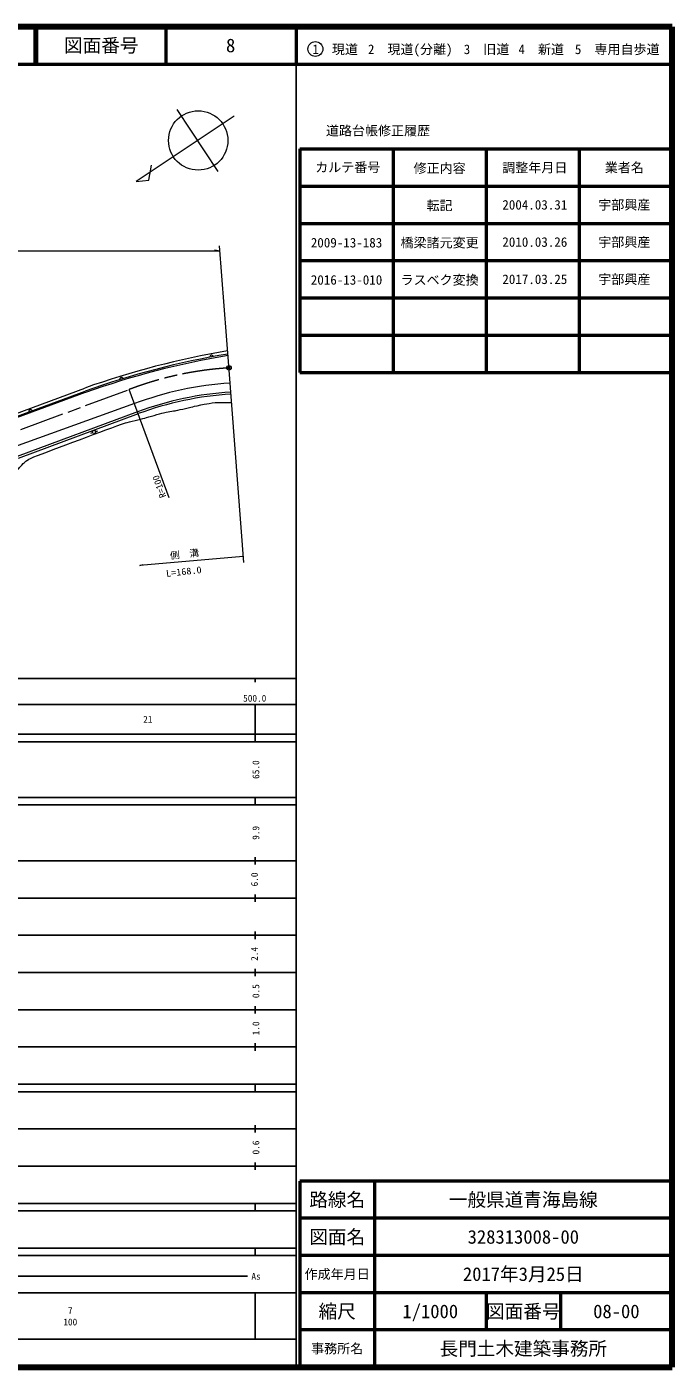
# Model space of a CAD drawing. Units: millimetres, scale not verified. Extents: x 40000 to 680000, y 20000 to 380000.
# Drawn here: x 506608 to 680000, y 20000 to 380000 of the extents above; entities that cross this region are included whole.
import ezdxf
from ezdxf.enums import TextEntityAlignment as Align

# ---------------------------------------------------------------- set-up
doc = ezdxf.new("R2010")
doc.units = ezdxf.units.MM
doc.header["$LTSCALE"] = 1000
doc.header["$PDMODE"] = 32
doc.header["$PDSIZE"] = 500
doc.linetypes.add('CHAIN', pattern=[18.5, 12, -1.5, 3.5, -1.5])
for name, color, linetype, lineweight in [('M-BGD', 7, 'Continuous', 13), ('M-BMK', 2, 'CHAIN', 13), ('M-STR-HTXT', 7, 'Continuous', 13), ('M-TTL', 2, 'Continuous', 140), ('M-TTL-BAND', 7, 'Continuous', 25), ('M-TTL-FRAM', 2, 'Continuous', 50), ('M-TTL-LINE', 7, 'Continuous', 50), ('M-TTL-TXT', 7, 'Continuous', 13), ('M-WORK', 1, 'Continuous', 13)]:
    doc.layers.add(name, color=color, linetype=linetype, lineweight=lineweight)
doc.layers.add('M-OTRS', color=6, linetype='Continuous')
doc.styles.add('ＭＳ ゴシック', font='')
doc.styles.get('ＭＳ ゴシック').set_extended_font_data('MS Gothic')

msp = doc.modelspace()

# ---------------------------------------------------------------- linework, layer by layer
at = {"layer": 'M-BGD'}
msp.add_circle((560917, 288388), 600, dxfattribs=at)
at = {"layer": 'M-BMK'}
msp.add_line((505046, 271877), (534133, 282595), dxfattribs=at)
msp.add_arc((566451, 197972), 90585, 93.88174, 110.90208, dxfattribs=at)
at = {"layer": 'M-OTRS'}
msp.add_point((560917, 288388), dxfattribs=at)
at = {"layer": 'M-STR-HTXT'}
for p in [(402373, 319838), (557024, 320088)]:
    msp.add_line(p, (558524, 319838), dxfattribs=at)
msp.add_lwpolyline([(564774, 237717), (536951, 235333), (537897, 235599)], dxfattribs=at)
at = {"layer": 'M-TTL'}
for p, q in [((680000, 380000), (40000, 380000)), ((680000, 20000), (680000, 380000)), ((40000, 20000), (680000, 20000))]:
    msp.add_line(p, q, dxfattribs=at)
at = {"layer": 'M-TTL-BAND'}
for p, q in [((579000, 20000), (579000, 370000)), ((40000, 205000), (579000, 205000)), ((568000, 205000), (568000, 204000)), ((68000, 198000), (579000, 198000)), ((568000, 198000), (568000, 188000)), ((40000, 190000), (579000, 190000)), ((40000, 188000), (579000, 188000)), ((40000, 173000), (579000, 173000)), ((568000, 171000), (568000, 173000)), ((40000, 171000), (579000, 171000)), ((40000, 156000), (579000, 156000)), ((568000, 155000), (568000, 157000)), ((46000, 146000), (579000, 146000)), ((568000, 145000), (568000, 147000)), ((568000, 135000), (568000, 137000)), ((52000, 136000), (579000, 136000)), ((46000, 126000), (579000, 126000)), ((568000, 125000), (568000, 127000)), ((52000, 116000), (579000, 116000)), ((568000, 115000), (568000, 117000)), ((46000, 106000), (579000, 106000)), ((568000, 105000), (568000, 107000)), ((40000, 96000), (579000, 96000)), ((40000, 94000), (579000, 94000)), ((568000, 94000), (568000, 96000)), ((49000, 84000), (579000, 84000)), ((568000, 83000), (568000, 85000)), ((40000, 74000), (579000, 74000)), ((568000, 73000), (568000, 75000)), ((40000, 64000), (579000, 64000)), ((40000, 62000), (579000, 62000)), ((568000, 62000), (568000, 64000)), ((40000, 52000), (579000, 52000)), ((568000, 50000), (568000, 52000)), ((40000, 50000), (579000, 50000)), ((70805, 44406), (565903, 44406)), ((40000, 40000), (579000, 40000)), ((568000, 40000), (568000, 27500)), ((68000, 27500), (579000, 27500))]:
    msp.add_line(p, q, dxfattribs=at)
at = {"layer": 'M-TTL-FRAM'}
for p, q in [((580000, 347197), (580000, 287197)), ((580000, 347197), (680000, 347197)), ((580000, 287197), (680000, 287197)), ((680000, 70000), (580000, 70000)), ((580000, 70000), (580000, 20000))]:
    msp.add_line(p, q, dxfattribs=at)
at = {"layer": 'M-TTL-LINE'}
for p, q in [((508747, 380000), (508747, 370000)), ((509247, 380000), (509247, 370000)), ((543997, 380000), (543997, 370000)), ((579000, 380000), (579000, 370000)), ((40000, 370000), (680000, 370000)), ((605000, 347197), (605000, 287197)), ((630000, 347197), (630000, 287197)), ((655000, 347197), (655000, 287197)), ((580000, 337197), (680000, 337197)), ((580000, 327197), (680000, 327197)), ((580000, 317197), (680000, 317197)), ((580000, 307197), (680000, 307197)), ((580000, 297197), (680000, 297197)), ((600000, 70000), (600000, 20000)), ((680000, 60000), (580000, 60000)), ((680000, 50000), (580000, 50000)), ((680000, 40000), (580000, 40000)), ((630000, 40000), (630000, 30000)), ((650000, 40000), (650000, 30000)), ((680000, 30000), (580000, 30000))]:
    msp.add_line(p, q, dxfattribs=at)
at = {"layer": 'M-TTL-TXT'}
msp.add_circle((584147, 374034), 2000, dxfattribs=at)
at = {"layer": 'M-WORK'}
for p, q in [((558050, 341170), (547016, 357768)), ((560872, 288986), (558420, 321206)), ((564894, 236142), (560963, 287789)), ((503546, 276095), (522229, 282980)), ((503818, 275331), (522293, 282139)), ((503922, 275038), (522371, 281837)), ((544891, 253535), (534133, 282595)), ((535542, 278787), (503337, 267149)), ((536351, 276605), (504063, 264559)), ((536536, 276097), (504248, 264052)), ((523820, 270850), (524282, 271003)), ((525127, 271282), (525717, 271476))]:
    msp.add_line(p, q, dxfattribs=at)
msp.add_lwpolyline([(562335, 355985), (536007, 338482), (539352, 338805), (540085, 342850)], dxfattribs=at)
for centre, radius in [((552654, 349470), 7965), ((524683, 271206), 450)]:
    msp.add_circle(centre, radius, dxfattribs=at)
for centre, radius, start, end in [((597006, 73920), 222031, 99.44481, 109.68116), ((597069, 73079), 222031, 99.44481, 109.68116), ((597048, 72998), 221715, 99.44481, 109.68116), ((556246, 291287), 500, 14.73884, 186.45441), ((532054, 285321), 500, 23.20965, 190.85304), ((567284, 193946), 90585, 93.83435, 110.51212), ((567468, 191532), 90585, 93.83435, 110.09104), ((567468, 191532), 90045, 93.83124, 110.09104), ((507627, 276707), 500, 23.20965, 197.24793)]:
    msp.add_arc(centre, radius, start, end, dxfattribs=at)
msp.add_open_spline([(442363, 263571), (442884, 263322), (444425, 262529), (444930, 262250), (445480, 261947), (447113, 261004), (447641, 260664), (448376, 260190), (450510, 258661), (451244, 258185), (451661, 257914), (452952, 257161), (453392, 256929), (454550, 256318), (458025, 254485), (459229, 253974), (459944, 253670), (462197, 253053), (462950, 252867), (463575, 252713), (465476, 252363), (466114, 252277), (466696, 252198), (468454, 252038), (469042, 252040), (469791, 252044), (472037, 252189), (472777, 252305), (474162, 252521), (478305, 253287), (479645, 253696), (481112, 254143), (485331, 255996), (486752, 256571), (487565, 256901), (490005, 257892), (490818, 258224), (491109, 258344), (491977, 258718), (492271, 258832), (492474, 258910), (493090, 259130), (493300, 259186), (493448, 259225), (493905, 259296), (494059, 259304), (494308, 259317), (495058, 259306), (495307, 259287), (495679, 259259), (496790, 259108), (497162, 259068), (497411, 259041), (498159, 258960), (498410, 258950), (498582, 258943), (499100, 258955), (499270, 258984), (499632, 259044), (500699, 259314), (501057, 259394), (501340, 259458), (502203, 259599), (502474, 259701), (502710, 259790), (503372, 260171), (503560, 260339), (503818, 260569), (504439, 261404), (504670, 261661), (504907, 261924), (505637, 262696), (505897, 262936), (506068, 263093), (506620, 263524), (506818, 263644), (507136, 263837), (508123, 264362), (508471, 264494), (513386, 266358), (528158, 271887), (533121, 273620), (534127, 273972), (537261, 274637), (538292, 274908), (539311, 275176), (542345, 276067), (543369, 276316), (544037, 276479), (546074, 276822), (546747, 276964), (547740, 277174), (550707, 277857), (551699, 278075), (552355, 278218), (554322, 278657), (554984, 278769), (555549, 278864), (557254, 279094), (557827, 279112), (558575, 279136), (560128, 279141), (561622, 279132)], degree=3, knots=[0, 0, 0, 0, 1, 1, 1, 2, 2, 2, 3, 3, 3, 4, 4, 4, 5, 5, 5, 6, 6, 6, 7, 7, 7, 8, 8, 8, 9, 9, 9, 10, 10, 10, 11, 11, 11, 12, 12, 12, 13, 13, 13, 14, 14, 14, 15, 15, 15, 16, 16, 16, 17, 17, 17, 18, 18, 18, 19, 19, 19, 20, 20, 20, 21, 21, 21, 22, 22, 22, 23, 23, 23, 24, 24, 24, 25, 25, 25, 26, 26, 26, 27, 27, 27, 28, 28, 28, 29, 29, 29, 30, 30, 30, 31, 31, 31, 32, 32, 32, 33, 33, 33, 34, 34, 34, 34], dxfattribs=at)

# ---------------------------------------------------------------- texts
at = {"layer": 'M-STR-HTXT', "style": 'ＭＳ ゴシック'}
for s, width, p in [('側\u3000溝', 1.05, (549145, 236903)), ('L=168.0', 1.1, (548944, 232231))]:
    msp.add_text(s, height=1833, rotation=6.371, dxfattribs=dict(at, width=width)).set_placement(p, align=Align.BOTTOM_CENTER)
at = {"layer": 'M-TTL-BAND', "style": 'ＭＳ ゴシック'}
msp.add_text('500.0', height=1833, dxfattribs=at).set_placement((567844, 198195), align=Align.BOTTOM_CENTER)
for s, p in [('21', (539130, 194000)), ('As', (568201, 44406)), ('7', (518288, 35238)), ('100', (518288, 32131))]:
    msp.add_text(s, height=1833, dxfattribs=at).set_placement(p, align=Align.MIDDLE_CENTER)
for s, p in [('65.0', (568144, 180500)), ('9.9', (568144, 163500)), ('6.0', (567769, 151000)), ('2.4', (567769, 131000)), ('0.5', (568144, 121000)), ('1.0', (568144, 111000)), ('0.6', (568144, 79000))]:
    msp.add_text(s, height=1833, rotation=90, dxfattribs=at).set_placement(p, align=Align.MIDDLE_CENTER)
at = {"layer": 'M-TTL-TXT', "style": 'ＭＳ ゴシック'}
for s, height, p in [('図面番号', 3666, (526622, 375000)), ('8', 3666, (561372, 375000)), ('1\u3000現道', 2566, (589448, 373958)), ('2\u3000現道(分離)', 2566, (609619, 373958)), ('3\u3000旧道', 2566, (630121, 373958)), ('4\u3000新道', 2566, (644824, 373958)), ('5\u3000専用自歩道', 2566, (665228, 373958)), ('道路台帳修正履歴', 2566, (600968, 352113)), ('カルテ番号', 2566, (592839, 342277)), ('修正内容', 2566, (617509, 342023)), ('調整年月日', 2566, (643089, 342197)), ('業者名', 2566, (667134, 342197)), ('転記', 2566, (617509, 332023)), ('2004.03.31', 2566, (643089, 332197)), ('宇部興産', 2566, (667134, 332197)), ('2009-13-183', 2566, (592509, 322023)), ('橋梁諸元変更', 2566, (617509, 322023)), ('2010.03.26', 2566, (643089, 322197)), ('宇部興産', 2566, (667134, 322197)), ('2016-13-010', 2566, (592509, 312023)), ('ラスベク変換', 2566, (617509, 312023)), ('2017.03.25', 2566, (643089, 312197)), ('宇部興産', 2566, (667134, 312197)), ('路線名', 3666, (590000, 65000)), ('一般県道青海島線', 3666, (640000, 65000)), ('図面名', 3666, (590000, 55000)), ('328313008-00', 3666, (640000, 55000)), ('2017年3月25日', 3666, (640000, 45000)), ('作成年月日', 2566, (590000, 45000)), ('縮尺', 3666, (590000, 35000)), ('1/1000', 3666, (615000, 35000)), ('図面番号', 3666, (640000, 35000)), ('08-00', 3666, (665000, 35000)), ('事務所名', 2566, (590000, 25000)), ('長門土木建築事務所', 3666, (640000, 25000))]:
    msp.add_text(s, height=height, dxfattribs=at).set_placement(p, align=Align.MIDDLE_CENTER)
at = {"layer": 'M-WORK', "style": 'ＭＳ ゴシック'}
msp.add_text('R=100', height=1833, rotation=109.998, dxfattribs=at).set_placement((543571, 257011), align=Align.BOTTOM_CENTER)

doc.saveas('drawing.dxf')
